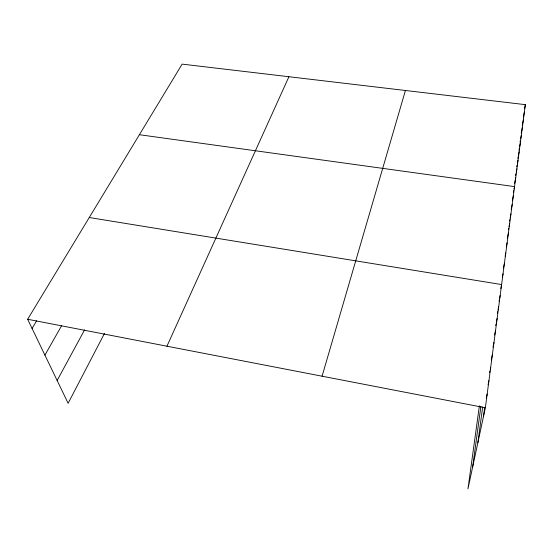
<?xml version="1.0" encoding="UTF-8"?>
<svg xmlns="http://www.w3.org/2000/svg" width="553" height="553" viewBox="0 0 553 553"><rect width="100%" height="100%" fill="white"/><g stroke="black" fill="none" stroke-linecap="round" stroke-linejoin="round"><path stroke-width="0.83" d="M479.389 405.798L467.949 488.88L485.361 407.768L525.35 104.655L182.144 64.12L27.65 319.275L68.123 403.289L104.476 333.445M483.44 416.734L484.684 407.361M477.868 442.676L482.672 406.953M472.621 467.112L480.896 406.386M524.59 108.727L525.35 104.655M523.449 117.029L524.362 112.135M522.281 125.476L523.359 119.766M521.251 133.259L522.329 127.543M520.048 142.017L520.359 140.386M520.663 138.748L521.285 135.478M518.977 150.112L519.288 148.481M519.599 146.842L520.214 143.573M517.885 158.372L518.196 156.734M518.507 155.103L519.129 151.826M516.772 166.799L517.083 165.16M517.394 163.529L518.016 160.252M515.631 175.398L515.942 173.766M516.253 172.128L516.882 168.859M514.629 183.361L515.721 177.637M513.44 192.32L513.751 190.688M514.069 189.05L514.539 186.603L139.397 134.718M512.424 200.386L513.371 195.486M511.221 209.449L512.175 204.555M509.527 221.152L509.838 219.52M510.156 217.889L510.951 213.817M508.435 229.785L508.746 228.154M509.064 226.53L509.7 223.274M507.315 238.62L508.428 232.937M506.327 246.866L507.122 242.815M505.152 256.136L505.795 252.908M503.472 268.06L504.433 263.221M502.4 276.984L503.043 273.776M500.818 288.569L501.619 284.567L89.261 217.523M499.034 301.185L499.359 299.588M499.677 297.998L500.161 295.606M497.382 313.247L497.707 311.664M498.025 310.074L498.668 306.901M495.695 325.572L496.02 323.996M496.338 322.413L497.147 318.466M494.617 335.021L495.585 330.314M493.013 347.118L493.981 342.438M491.292 359.934L492.343 354.867M489.612 372.625L489.958 370.952M490.311 369.273L490.663 367.6M488.064 384.805L488.942 380.651M486.301 398.153L487.172 394.04M322.081 376.199L405.418 90.492M166.944 346.206L288.922 76.729M57.139 380.492L84.616 329.823M44.917 355.123L61.68 325.586M32.067 328.441L36.636 320.761M27.65 319.275L485.361 407.768"/></g></svg>
